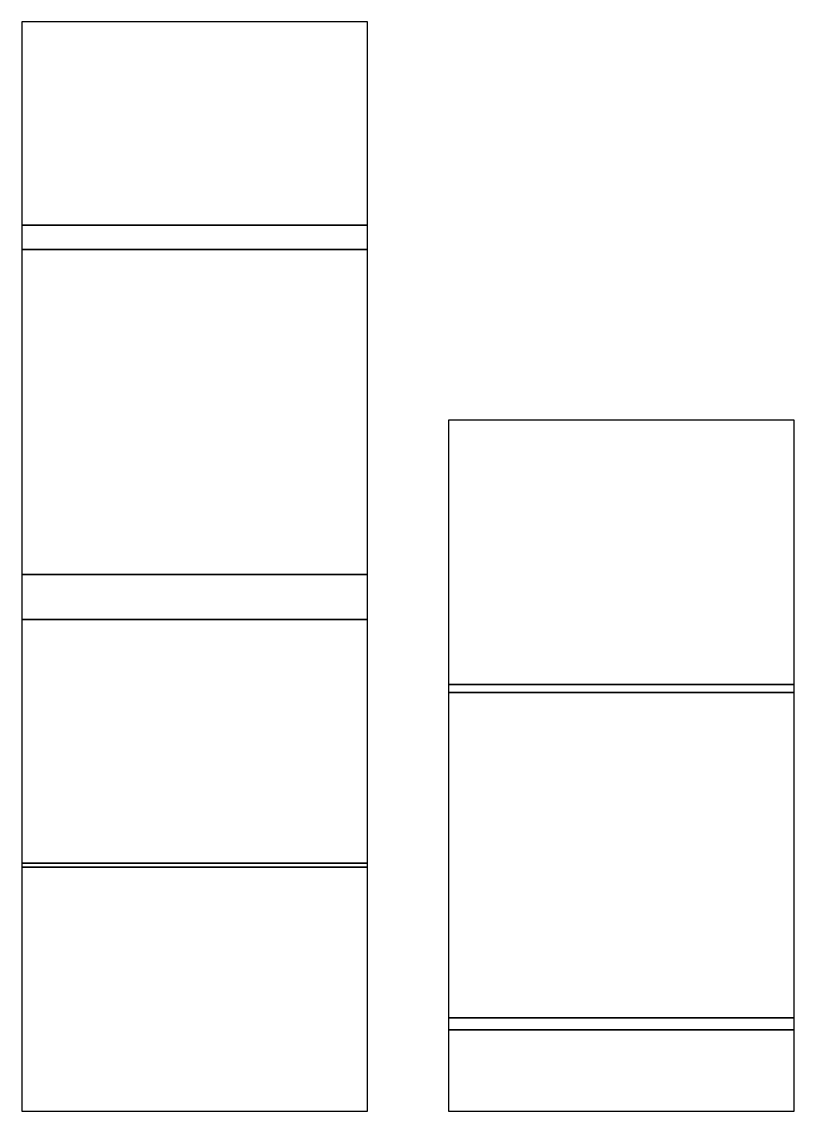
# Model space of a CAD drawing. Header units: millimetres. Extents: x 0 to 190, y 0 to 268.
import ezdxf

# ---------------------------------------------------------------- set-up
doc = ezdxf.new("R2010")
doc.units = ezdxf.units.MM
doc.layers.get('0').update_dxf_attribs({"lineweight": 25, "true_color": 0x000000})

msp = doc.modelspace()

# ---------------------------------------------------------------- linework, layer by layer
for p, q in [((85, 268), (0, 268)), ((0, 268), (0, 218)), ((85, 218), (85, 268)), ((85, 218), (0, 218)), ((0, 218), (0, 212)), ((0, 218), (85, 218)), ((85, 212), (85, 218)), ((85, 212), (0, 212)), ((0, 212), (0, 132)), ((0, 212), (85, 212)), ((85, 132), (85, 212)), ((190, 170), (105, 170)), ((105, 170), (105, 105)), ((190, 105), (190, 170)), ((85, 132), (0, 132)), ((0, 132), (0, 121)), ((0, 132), (85, 132)), ((85, 121), (85, 132)), ((85, 121), (0, 121)), ((0, 121), (0, 61)), ((0, 121), (85, 121)), ((85, 61), (85, 121)), ((190, 105), (105, 105)), ((105, 105), (105, 103)), ((105, 105), (190, 105)), ((190, 103), (190, 105)), ((190, 103), (105, 103)), ((105, 103), (105, 23)), ((105, 103), (190, 103)), ((190, 23), (190, 103)), ((85, 61), (0, 61)), ((0, 61), (0, 60)), ((0, 61), (85, 61)), ((85, 60), (0, 60)), ((0, 60), (0, 0)), ((0, 60), (85, 60)), ((0, 60), (85, 60)), ((85, 60), (0, 60)), ((0, 60), (0, 60)), ((0, 60), (85, 60)), ((85, 60), (85, 61)), ((85, 0), (85, 60)), ((85, 60), (85, 60)), ((190, 23), (105, 23)), ((105, 23), (105, 20)), ((105, 23), (190, 23)), ((190, 20), (190, 23)), ((190, 20), (105, 20)), ((105, 20), (105, 0)), ((105, 20), (190, 20)), ((190, 0), (190, 20)), ((0, 0), (85, 0)), ((105, 0), (190, 0))]:
    msp.add_line(p, q)

doc.saveas('drawing.dxf')
